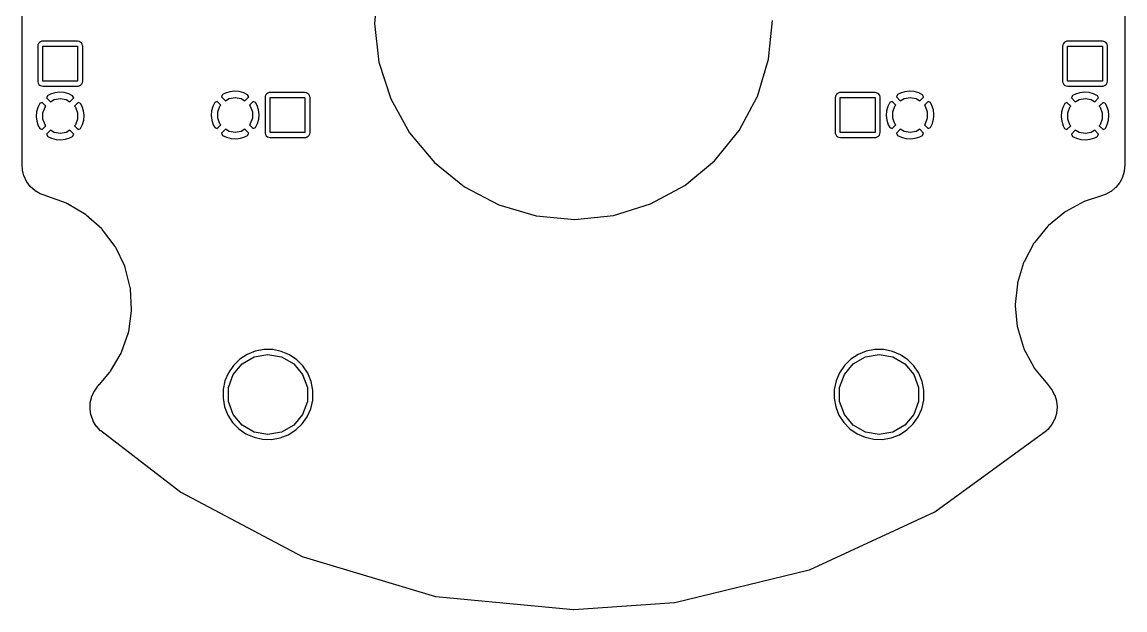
# Model space of a CAD drawing. Extents: x 104.3 to 192.7, y -152.3 to -57.8.
# Drawn here: x 104.3 to 192.7, y -152.3 to -105.1 of the extents above; entities that cross this region are included whole.
import ezdxf

# ---------------------------------------------------------------- set-up
doc = ezdxf.new("R2010")
doc.units = 0
doc.header["$MEASUREMENT"] = 0
doc.layers.add('BLACK', color=7, linetype='CONTINUOUS')

msp = doc.modelspace()

# ---------------------------------------------------------------- linework, layer by layer
at = {"layer": 'Black'}
for p, q in [((192.719, -93.5241), (192.719, -116.572)), ((104.283, -105.228), (104.283, -100.31)), ((132.814, -102.124), (132.553, -105.226)), ((104.283, -107.055), (104.283, -105.228)), ((132.553, -105.226), (132.9, -108.32)), ((164.251, -107.042), (164.451, -104.998)), ((105.555, -106.943), (105.538, -107.064)), ((105.601, -106.84), (105.555, -106.943)), ((105.675, -106.754), (105.601, -106.84)), ((105.769, -106.692), (105.675, -106.754)), ((105.881, -106.657), (105.769, -106.692)), ((105.945, -106.652), (105.881, -106.657)), ((108.731, -106.652), (105.945, -106.652)), ((108.852, -106.669), (108.731, -106.652)), ((108.955, -106.716), (108.852, -106.669)), ((109.041, -106.789), (108.955, -106.716)), ((109.103, -106.883), (109.041, -106.789)), ((109.138, -106.995), (109.103, -106.883)), ((109.143, -107.06), (109.138, -106.995)), ((187.733, -106.943), (187.716, -107.064)), ((187.779, -106.84), (187.733, -106.943)), ((187.853, -106.754), (187.779, -106.84)), ((187.947, -106.692), (187.853, -106.754)), ((188.059, -106.657), (187.947, -106.692)), ((188.123, -106.652), (188.059, -106.657)), ((190.909, -106.652), (188.123, -106.652)), ((191.03, -106.669), (190.909, -106.652)), ((191.133, -106.716), (191.03, -106.669)), ((191.219, -106.789), (191.133, -106.716)), ((191.281, -106.883), (191.219, -106.789)), ((191.316, -106.995), (191.281, -106.883)), ((191.321, -107.06), (191.316, -106.995)), ((104.283, -111.234), (104.283, -107.055)), ((105.538, -107.064), (105.538, -109.85)), ((105.94, -109.855), (105.94, -107.055)), ((105.94, -107.055), (108.74, -107.055)), ((108.74, -107.055), (108.74, -109.855)), ((109.143, -109.846), (109.143, -107.06)), ((164.147, -108.102), (164.251, -107.042)), ((187.716, -107.064), (187.716, -109.85)), ((188.118, -109.855), (188.118, -107.055)), ((188.118, -107.055), (190.918, -107.055)), ((190.918, -107.055), (190.918, -109.855)), ((191.321, -109.846), (191.321, -107.06)), ((132.9, -108.32), (133.841, -111.287)), ((163.247, -111.081), (164.147, -108.102)), ((105.538, -109.85), (105.543, -109.915)), ((105.543, -109.915), (105.578, -110.026)), ((105.578, -110.026), (105.64, -110.121)), ((105.64, -110.121), (105.726, -110.194)), ((105.726, -110.194), (105.829, -110.24)), ((105.829, -110.24), (105.949, -110.257)), ((108.74, -109.855), (105.94, -109.855)), ((105.949, -110.257), (108.735, -110.257)), ((108.735, -110.257), (108.8, -110.252)), ((108.8, -110.252), (108.912, -110.218)), ((108.912, -110.218), (109.006, -110.155)), ((109.006, -110.155), (109.079, -110.07)), ((109.079, -110.07), (109.126, -109.967)), ((109.126, -109.967), (109.143, -109.846)), ((187.716, -109.85), (187.721, -109.915)), ((187.721, -109.915), (187.756, -110.026)), ((187.756, -110.026), (187.818, -110.121)), ((187.818, -110.121), (187.904, -110.194)), ((187.904, -110.194), (188.007, -110.24)), ((188.007, -110.24), (188.127, -110.257)), ((190.918, -109.855), (188.118, -109.855)), ((188.127, -110.257), (190.913, -110.257)), ((190.913, -110.257), (190.978, -110.252)), ((190.978, -110.252), (191.09, -110.218)), ((191.09, -110.218), (191.184, -110.155)), ((191.184, -110.155), (191.257, -110.07)), ((191.257, -110.07), (191.304, -109.967)), ((191.304, -109.967), (191.321, -109.846)), ((104.283, -112.702), (104.283, -111.234)), ((106.34, -111.021), (106.253, -111.208)), ((106.253, -111.208), (106.555, -111.51)), ((106.565, -110.901), (106.34, -111.021)), ((106.555, -111.51), (106.86, -111.334)), ((106.923, -110.783), (106.565, -110.901)), ((106.86, -111.334), (107.34, -111.249)), ((107.297, -110.738), (106.923, -110.783)), ((107.671, -110.766), (107.297, -110.738)), ((107.34, -111.249), (107.821, -111.334)), ((108.033, -110.867), (107.671, -110.766)), ((107.821, -111.334), (108.126, -111.51)), ((108.341, -111.023), (108.033, -110.867)), ((108.126, -111.51), (108.428, -111.208)), ((108.428, -111.208), (108.341, -111.023)), ((120.369, -110.941), (120.282, -111.127)), ((120.282, -111.127), (120.584, -111.43)), ((120.594, -110.821), (120.369, -110.941)), ((120.584, -111.43), (120.889, -111.254)), ((120.952, -110.703), (120.594, -110.821)), ((120.889, -111.254), (121.369, -111.169)), ((121.326, -110.658), (120.952, -110.703)), ((121.7, -110.686), (121.326, -110.658)), ((121.369, -111.169), (121.85, -111.254)), ((122.062, -110.787), (121.7, -110.686)), ((121.85, -111.254), (122.155, -111.43)), ((122.37, -110.942), (122.062, -110.787)), ((122.155, -111.43), (122.457, -111.127)), ((122.457, -111.127), (122.37, -110.942)), ((123.784, -111.063), (123.767, -111.184)), ((123.767, -111.184), (123.767, -113.97)), ((123.83, -110.96), (123.784, -111.063)), ((123.904, -110.874), (123.83, -110.96)), ((123.998, -110.812), (123.904, -110.874)), ((124.11, -110.777), (123.998, -110.812)), ((124.174, -110.772), (124.11, -110.777)), ((124.169, -113.975), (124.169, -111.175)), ((124.169, -111.175), (126.969, -111.175)), ((126.96, -110.772), (124.174, -110.772)), ((127.081, -110.789), (126.96, -110.772)), ((126.969, -111.175), (126.969, -113.975)), ((127.184, -110.836), (127.081, -110.789)), ((127.27, -110.909), (127.184, -110.836)), ((127.332, -111.003), (127.27, -110.909)), ((127.367, -111.115), (127.332, -111.003)), ((127.372, -111.18), (127.367, -111.115)), ((127.372, -113.966), (127.372, -111.18)), ((133.841, -111.287), (135.341, -114.014)), ((161.786, -113.83), (163.229, -111.115)), ((163.229, -111.115), (163.247, -111.081)), ((163.229, -111.115), (163.229, -111.115)), ((169.504, -111.063), (169.487, -111.184)), ((169.487, -111.184), (169.487, -113.97)), ((169.55, -110.96), (169.504, -111.063)), ((169.624, -110.874), (169.55, -110.96)), ((169.718, -110.812), (169.624, -110.874)), ((169.83, -110.777), (169.718, -110.812)), ((169.894, -110.772), (169.83, -110.777)), ((169.889, -113.975), (169.889, -111.175)), ((169.889, -111.175), (172.689, -111.175)), ((172.68, -110.772), (169.894, -110.772)), ((172.801, -110.789), (172.68, -110.772)), ((172.689, -111.175), (172.689, -113.975)), ((172.904, -110.836), (172.801, -110.789)), ((172.99, -110.909), (172.904, -110.836)), ((173.052, -111.003), (172.99, -110.909)), ((173.087, -111.115), (173.052, -111.003)), ((173.091, -111.164), (173.087, -111.115)), ((173.092, -111.18), (173.091, -111.164)), ((173.092, -112.621), (173.092, -111.18)), ((174.489, -110.941), (174.402, -111.127)), ((174.402, -111.127), (174.704, -111.43)), ((174.714, -110.821), (174.489, -110.941)), ((174.704, -111.43), (175.009, -111.254)), ((175.072, -110.703), (174.714, -110.821)), ((175.009, -111.254), (175.489, -111.169)), ((175.446, -110.658), (175.072, -110.703)), ((175.82, -110.686), (175.446, -110.658)), ((175.489, -111.169), (175.97, -111.254)), ((176.182, -110.787), (175.82, -110.686)), ((175.97, -111.254), (176.275, -111.43)), ((176.49, -110.942), (176.182, -110.787)), ((176.275, -111.43), (176.56, -111.145)), ((176.577, -111.127), (176.49, -110.942)), ((176.56, -111.145), (176.577, -111.127)), ((176.56, -111.145), (176.56, -111.145)), ((188.518, -111.021), (188.431, -111.208)), ((188.431, -111.208), (188.733, -111.51)), ((188.743, -110.901), (188.518, -111.021)), ((188.733, -111.51), (189.038, -111.334)), ((189.101, -110.783), (188.743, -110.901)), ((189.038, -111.334), (189.518, -111.249)), ((189.475, -110.738), (189.101, -110.783)), ((189.849, -110.766), (189.475, -110.738)), ((189.518, -111.249), (189.999, -111.334)), ((190.211, -110.867), (189.849, -110.766)), ((189.999, -111.334), (190.304, -111.51)), ((190.519, -111.023), (190.211, -110.867)), ((190.304, -111.51), (190.606, -111.208)), ((190.606, -111.208), (190.519, -111.023)), ((105.553, -111.962), (105.452, -112.324)), ((105.708, -111.654), (105.553, -111.962)), ((105.893, -111.567), (105.708, -111.654)), ((106.194, -111.868), (105.893, -111.567)), ((105.956, -112.411), (106.123, -111.952)), ((106.123, -111.952), (106.194, -111.868)), ((108.787, -111.567), (108.487, -111.868)), ((108.487, -111.868), (108.557, -111.952)), ((108.557, -111.952), (108.724, -112.411)), ((108.974, -111.655), (108.787, -111.567)), ((109.094, -111.879), (108.974, -111.655)), ((109.212, -112.238), (109.094, -111.879)), ((109.257, -112.611), (109.212, -112.238)), ((119.481, -112.244), (119.453, -112.618)), ((119.582, -111.882), (119.481, -112.244)), ((119.737, -111.574), (119.582, -111.882)), ((119.922, -111.487), (119.737, -111.574)), ((120.223, -111.788), (119.922, -111.487)), ((119.985, -112.331), (120.152, -111.872)), ((120.152, -111.872), (120.223, -111.788)), ((122.816, -111.487), (122.516, -111.788)), ((122.516, -111.788), (122.586, -111.872)), ((122.586, -111.872), (122.753, -112.331)), ((123.003, -111.575), (122.816, -111.487)), ((123.123, -111.799), (123.003, -111.575)), ((123.241, -112.158), (123.123, -111.799)), ((123.286, -112.531), (123.241, -112.158)), ((173.601, -112.244), (173.573, -112.618)), ((173.702, -111.882), (173.601, -112.244)), ((173.857, -111.574), (173.702, -111.882)), ((174.042, -111.487), (173.857, -111.574)), ((174.343, -111.788), (174.042, -111.487)), ((174.105, -112.331), (174.272, -111.872)), ((174.272, -111.872), (174.343, -111.788)), ((176.936, -111.487), (176.636, -111.788)), ((176.636, -111.788), (176.706, -111.872)), ((176.706, -111.872), (176.873, -112.331)), ((177.123, -111.575), (176.936, -111.487)), ((177.243, -111.799), (177.123, -111.575)), ((177.361, -112.158), (177.243, -111.799)), ((177.406, -112.531), (177.361, -112.158)), ((187.731, -111.962), (187.63, -112.324)), ((187.886, -111.654), (187.731, -111.962)), ((188.071, -111.567), (187.886, -111.654)), ((188.372, -111.868), (188.071, -111.567)), ((188.134, -112.411), (188.301, -111.952)), ((188.301, -111.952), (188.372, -111.868)), ((190.965, -111.567), (190.665, -111.868)), ((190.665, -111.868), (190.735, -111.952)), ((190.735, -111.952), (190.902, -112.411)), ((191.152, -111.655), (190.965, -111.567)), ((191.272, -111.879), (191.152, -111.655)), ((191.39, -112.238), (191.272, -111.879)), ((191.435, -112.611), (191.39, -112.238)), ((104.283, -114.075), (104.283, -112.702)), ((104.283, -112.702), (104.283, -112.702)), ((105.452, -112.324), (105.424, -112.699)), ((105.424, -112.699), (105.469, -113.072)), ((105.469, -113.072), (105.587, -113.43)), ((105.956, -112.899), (105.956, -112.411)), ((106.123, -113.357), (105.956, -112.899)), ((108.724, -112.899), (108.557, -113.357)), ((108.724, -112.411), (108.724, -112.899)), ((109.128, -113.348), (109.229, -112.986)), ((109.229, -112.986), (109.257, -112.612)), ((109.257, -112.612), (109.257, -112.611)), ((109.257, -112.612), (109.257, -112.612)), ((109.257, -112.612), (109.257, -112.612)), ((119.453, -112.618), (119.498, -112.992)), ((119.498, -112.992), (119.616, -113.35)), ((119.985, -112.819), (119.985, -112.331)), ((120.152, -113.277), (119.985, -112.819)), ((122.753, -112.819), (122.586, -113.277)), ((122.753, -112.331), (122.753, -112.819)), ((123.157, -113.268), (123.258, -112.905)), ((123.258, -112.905), (123.286, -112.531)), ((173.092, -113.966), (173.092, -112.621)), ((173.573, -112.618), (173.618, -112.992)), ((173.618, -112.992), (173.736, -113.35)), ((174.105, -112.819), (174.105, -112.331)), ((174.272, -113.277), (174.105, -112.819)), ((176.873, -112.819), (176.706, -113.277)), ((176.873, -112.331), (176.873, -112.819)), ((177.277, -113.268), (177.378, -112.905)), ((177.378, -112.905), (177.394, -112.692)), ((177.394, -112.692), (177.406, -112.531)), ((187.63, -112.324), (187.602, -112.699)), ((187.602, -112.699), (187.647, -113.072)), ((187.647, -113.072), (187.765, -113.43)), ((188.134, -112.899), (188.134, -112.411)), ((188.301, -113.357), (188.134, -112.899)), ((190.902, -112.899), (190.735, -113.357)), ((190.902, -112.411), (190.902, -112.899)), ((191.306, -113.348), (191.407, -112.986)), ((191.407, -112.986), (191.435, -112.611)), ((104.283, -116.578), (104.283, -114.075)), ((105.587, -113.43), (105.707, -113.655)), ((105.707, -113.655), (105.893, -113.743)), ((105.893, -113.743), (106.194, -113.442)), ((106.194, -113.442), (106.123, -113.357)), ((106.555, -113.799), (106.253, -114.102)), ((106.86, -113.975), (106.555, -113.799)), ((107.34, -114.06), (106.86, -113.975)), ((107.821, -113.975), (107.34, -114.06)), ((108.126, -113.799), (107.821, -113.975)), ((108.411, -114.085), (108.126, -113.799)), ((108.557, -113.357), (108.487, -113.442)), ((108.487, -113.442), (108.787, -113.743)), ((108.787, -113.743), (108.973, -113.655)), ((108.973, -113.655), (109.128, -113.348)), ((119.616, -113.35), (119.736, -113.575)), ((119.736, -113.575), (119.922, -113.662)), ((119.922, -113.662), (120.223, -113.362)), ((120.223, -113.362), (120.152, -113.277)), ((120.584, -113.719), (120.282, -114.022)), ((120.282, -114.022), (120.369, -114.207)), ((120.889, -113.895), (120.584, -113.719)), ((121.369, -113.98), (120.889, -113.895)), ((121.85, -113.895), (121.369, -113.98)), ((122.155, -113.719), (121.85, -113.895)), ((122.457, -114.022), (122.155, -113.719)), ((122.369, -114.208), (122.457, -114.022)), ((122.586, -113.277), (122.516, -113.362)), ((122.516, -113.362), (122.816, -113.662)), ((122.816, -113.662), (123.002, -113.575)), ((123.002, -113.575), (123.157, -113.268)), ((123.767, -113.97), (123.772, -114.034)), ((123.772, -114.034), (123.807, -114.146)), ((126.969, -113.975), (124.169, -113.975)), ((127.355, -114.086), (127.372, -113.966)), ((135.341, -114.014), (137.342, -116.399)), ((159.818, -116.242), (161.786, -113.83)), ((169.487, -113.97), (169.492, -114.034)), ((169.492, -114.034), (169.527, -114.146)), ((172.689, -113.975), (169.889, -113.975)), ((173.075, -114.086), (173.09, -113.977)), ((173.09, -113.977), (173.092, -113.966)), ((173.09, -113.977), (173.09, -113.977)), ((173.736, -113.35), (173.856, -113.575)), ((173.856, -113.575), (174.042, -113.662)), ((174.042, -113.662), (174.343, -113.362)), ((174.343, -113.362), (174.272, -113.277)), ((174.704, -113.719), (174.402, -114.022)), ((174.402, -114.022), (174.489, -114.207)), ((175.009, -113.895), (174.704, -113.719)), ((175.489, -113.98), (175.009, -113.895)), ((175.97, -113.895), (175.489, -113.98)), ((176.275, -113.719), (175.97, -113.895)), ((176.577, -114.022), (176.275, -113.719)), ((176.489, -114.208), (176.577, -114.022)), ((176.706, -113.277), (176.636, -113.362)), ((176.636, -113.362), (176.936, -113.662)), ((176.936, -113.662), (177.122, -113.575)), ((177.122, -113.575), (177.277, -113.268)), ((187.765, -113.43), (187.885, -113.655)), ((187.885, -113.655), (188.071, -113.743)), ((188.071, -113.743), (188.372, -113.442)), ((188.372, -113.442), (188.301, -113.357)), ((188.733, -113.799), (188.431, -114.102)), ((189.038, -113.975), (188.733, -113.799)), ((189.518, -114.06), (189.038, -113.975)), ((189.999, -113.975), (189.518, -114.06)), ((190.304, -113.799), (189.999, -113.975)), ((190.606, -114.102), (190.304, -113.799)), ((190.735, -113.357), (190.665, -113.442)), ((190.665, -113.442), (190.965, -113.743)), ((190.965, -113.743), (191.151, -113.655)), ((191.151, -113.655), (191.306, -113.348)), ((106.253, -114.102), (106.34, -114.287)), ((106.34, -114.287), (106.647, -114.442)), ((106.647, -114.442), (107.009, -114.543)), ((107.009, -114.543), (107.384, -114.572)), ((107.384, -114.572), (107.757, -114.526)), ((107.757, -114.526), (108.116, -114.408)), ((108.116, -114.408), (108.34, -114.288)), ((108.34, -114.288), (108.428, -114.102)), ((108.428, -114.102), (108.411, -114.085)), ((108.411, -114.085), (108.411, -114.085)), ((120.369, -114.207), (120.676, -114.362)), ((120.676, -114.362), (121.038, -114.463)), ((121.038, -114.463), (121.413, -114.491)), ((121.413, -114.491), (121.786, -114.446)), ((121.786, -114.446), (122.145, -114.328)), ((122.145, -114.328), (122.369, -114.208)), ((123.807, -114.146), (123.869, -114.24)), ((123.869, -114.24), (123.955, -114.314)), ((123.955, -114.314), (124.058, -114.36)), ((124.058, -114.36), (124.178, -114.377)), ((124.178, -114.377), (126.964, -114.377)), ((126.964, -114.377), (127.029, -114.372)), ((127.029, -114.372), (127.141, -114.337)), ((127.141, -114.337), (127.235, -114.275)), ((127.235, -114.275), (127.308, -114.189)), ((127.308, -114.189), (127.355, -114.086)), ((169.527, -114.146), (169.589, -114.24)), ((169.589, -114.24), (169.675, -114.314)), ((169.675, -114.314), (169.778, -114.36)), ((169.778, -114.36), (169.898, -114.377)), ((169.898, -114.377), (172.684, -114.377)), ((172.684, -114.377), (172.749, -114.372)), ((172.749, -114.372), (172.861, -114.337)), ((172.861, -114.337), (172.955, -114.275)), ((172.955, -114.275), (173.028, -114.189)), ((173.028, -114.189), (173.075, -114.086)), ((174.489, -114.207), (174.796, -114.362)), ((174.796, -114.362), (175.158, -114.463)), ((175.158, -114.463), (175.533, -114.491)), ((175.533, -114.491), (175.906, -114.446)), ((175.906, -114.446), (176.265, -114.328)), ((176.265, -114.328), (176.489, -114.208)), ((188.431, -114.102), (188.518, -114.287)), ((188.518, -114.287), (188.825, -114.442)), ((188.825, -114.442), (189.187, -114.543)), ((189.187, -114.543), (189.562, -114.572)), ((189.562, -114.572), (189.935, -114.526)), ((189.935, -114.526), (190.294, -114.408)), ((190.294, -114.408), (190.518, -114.288)), ((190.518, -114.288), (190.606, -114.102)), ((104.284, -116.583), (104.283, -116.578)), ((104.283, -116.588), (104.284, -116.583)), ((104.313, -116.975), (104.283, -116.588)), ((137.342, -116.399), (139.768, -118.349)), ((157.42, -118.226), (159.818, -116.242)), ((192.719, -116.585), (192.67, -117.083)), ((192.719, -116.572), (192.718, -116.579)), ((192.718, -116.579), (192.719, -116.585)), ((104.316, -116.986), (104.313, -116.975)), ((104.317, -116.997), (104.316, -116.986)), ((104.436, -117.461), (104.317, -116.997)), ((104.441, -117.472), (104.436, -117.461)), ((104.444, -117.484), (104.441, -117.472)), ((104.648, -117.91), (104.444, -117.484)), ((192.519, -117.582), (192.297, -118)), ((192.523, -117.571), (192.519, -117.582)), ((192.529, -117.56), (192.523, -117.571)), ((192.665, -117.107), (192.529, -117.56)), ((192.667, -117.095), (192.665, -117.107)), ((192.67, -117.083), (192.667, -117.095)), ((104.656, -117.92), (104.648, -117.91)), ((104.661, -117.931), (104.656, -117.92)), ((104.944, -118.309), (104.661, -117.931)), ((104.953, -118.318), (104.944, -118.309)), ((104.961, -118.327), (104.953, -118.318)), ((105.312, -118.643), (104.961, -118.327)), ((139.768, -118.349), (142.526, -119.792)), ((154.682, -119.707), (157.42, -118.226)), ((191.968, -118.404), (191.604, -118.705)), ((191.976, -118.394), (191.968, -118.404)), ((191.985, -118.386), (191.976, -118.394)), ((192.284, -118.02), (191.985, -118.386)), ((192.29, -118.009), (192.284, -118.02)), ((192.297, -118), (192.29, -118.009)), ((105.323, -118.65), (105.312, -118.643)), ((105.332, -118.658), (105.323, -118.65)), ((105.738, -118.9), (105.332, -118.658)), ((105.749, -118.904), (105.738, -118.9)), ((105.76, -118.91), (105.749, -118.904)), ((106.259, -119.088), (105.76, -118.91)), ((107.839, -119.65), (106.259, -119.088)), ((190.752, -119.085), (189.52, -119.493)), ((191.142, -118.955), (190.752, -119.085)), ((190.752, -119.085), (190.752, -119.085)), ((190.752, -119.085), (190.752, -119.085)), ((191.152, -118.95), (191.142, -118.955)), ((191.162, -118.946), (191.152, -118.95)), ((191.583, -118.719), (191.162, -118.946)), ((191.593, -118.711), (191.583, -118.719)), ((191.604, -118.705), (191.593, -118.711)), ((107.84, -119.651), (107.839, -119.65)), ((107.881, -119.671), (107.84, -119.651)), ((107.882, -119.671), (107.881, -119.671)), ((107.883, -119.671), (107.882, -119.671)), ((107.925, -119.691), (107.883, -119.671)), ((109.361, -120.547), (107.925, -119.691)), ((142.526, -119.792), (145.512, -120.67)), ((151.708, -120.627), (154.682, -119.707)), ((189.442, -119.526), (187.97, -120.319)), ((189.443, -119.526), (189.442, -119.526)), ((189.479, -119.511), (189.443, -119.526)), ((189.481, -119.51), (189.479, -119.511)), ((189.483, -119.509), (189.481, -119.51)), ((189.52, -119.493), (189.483, -119.509)), ((109.362, -120.547), (109.361, -120.547)), ((109.398, -120.575), (109.362, -120.547)), ((109.399, -120.575), (109.398, -120.575)), ((109.4, -120.576), (109.399, -120.575)), ((109.437, -120.603), (109.4, -120.576)), ((110.679, -121.721), (109.437, -120.603)), ((145.512, -120.67), (148.612, -120.953)), ((148.612, -120.953), (151.708, -120.627)), ((187.891, -120.371), (186.601, -121.434)), ((187.892, -120.37), (187.891, -120.371)), ((187.93, -120.345), (187.892, -120.37)), ((187.931, -120.345), (187.93, -120.345)), ((187.97, -120.319), (187.931, -120.344)), ((187.931, -120.344), (187.931, -120.345)), ((110.68, -121.722), (110.679, -121.721)), ((110.71, -121.756), (110.68, -121.722)), ((110.711, -121.757), (110.71, -121.756)), ((110.712, -121.757), (110.711, -121.757)), ((110.743, -121.791), (110.712, -121.757)), ((111.744, -123.13), (110.743, -121.791)), ((186.534, -121.501), (185.475, -122.794)), ((186.567, -121.468), (186.534, -121.5)), ((186.534, -121.5), (186.534, -121.501)), ((186.568, -121.467), (186.567, -121.467)), ((186.567, -121.467), (186.567, -121.468)), ((186.601, -121.434), (186.568, -121.467)), ((185.422, -122.872), (184.634, -124.347)), ((185.448, -122.834), (185.422, -122.871)), ((185.422, -122.871), (185.422, -122.872)), ((185.449, -122.832), (185.448, -122.833)), ((185.448, -122.833), (185.448, -122.834)), ((185.475, -122.794), (185.449, -122.832)), ((111.745, -123.131), (111.744, -123.13)), ((111.768, -123.17), (111.745, -123.131)), ((111.769, -123.171), (111.768, -123.17)), ((111.793, -123.211), (111.769, -123.171)), ((111.769, -123.171), (111.769, -123.171)), ((112.516, -124.718), (111.793, -123.211)), ((184.597, -124.434), (184.111, -126.033)), ((184.598, -124.433), (184.597, -124.434)), ((184.616, -124.391), (184.598, -124.433)), ((184.634, -124.347), (184.616, -124.389)), ((184.616, -124.389), (184.616, -124.39)), ((184.616, -124.39), (184.616, -124.391)), ((112.516, -124.719), (112.516, -124.718)), ((112.531, -124.762), (112.516, -124.719)), ((112.531, -124.763), (112.531, -124.762)), ((112.532, -124.764), (112.531, -124.763)), ((112.547, -124.807), (112.532, -124.764)), ((112.964, -126.426), (112.547, -124.807)), ((112.964, -126.427), (112.964, -126.426)), ((112.97, -126.473), (112.964, -126.427)), ((184.092, -126.126), (183.926, -127.789)), ((184.102, -126.08), (184.092, -126.125)), ((184.092, -126.125), (184.092, -126.126)), ((184.111, -126.033), (184.102, -126.079)), ((184.102, -126.079), (184.102, -126.079)), ((184.102, -126.079), (184.102, -126.08)), ((112.97, -126.474), (112.97, -126.473)), ((112.97, -126.473), (112.97, -126.473)), ((112.977, -126.52), (112.97, -126.474)), ((113.071, -128.189), (112.977, -126.52)), ((113.069, -128.236), (113.071, -128.19)), ((113.071, -128.19), (113.071, -128.189)), ((183.926, -127.835), (183.925, -127.836)), ((183.925, -127.836), (183.926, -127.837)), ((183.926, -127.837), (183.925, -127.883)), ((183.925, -127.883), (183.925, -127.884)), ((183.925, -127.884), (184.085, -129.548)), ((183.926, -127.789), (183.926, -127.835)), ((112.834, -129.939), (113.067, -128.283)), ((113.067, -128.283), (113.069, -128.237)), ((113.069, -128.237), (113.069, -128.236)), ((113.069, -128.236), (113.069, -128.236)), ((112.812, -130.031), (112.823, -129.986)), ((112.823, -129.984), (112.834, -129.94)), ((112.823, -129.985), (112.823, -129.984)), ((112.823, -129.986), (112.823, -129.985)), ((112.834, -129.94), (112.834, -129.939)), ((184.085, -129.548), (184.094, -129.593)), ((184.094, -129.593), (184.094, -129.594)), ((184.094, -129.594), (184.094, -129.595)), ((184.094, -129.595), (184.102, -129.64)), ((184.102, -129.64), (184.103, -129.641)), ((184.103, -129.641), (184.583, -131.242)), ((112.262, -131.609), (112.812, -130.031)), ((111.377, -133.137), (112.222, -131.695)), ((112.222, -131.695), (112.242, -131.653)), ((112.242, -131.652), (112.262, -131.61)), ((112.242, -131.653), (112.242, -131.652)), ((112.242, -131.652), (112.242, -131.652)), ((112.262, -131.61), (112.262, -131.609)), ((122.98, -131.533), (122.325, -131.798)), ((123.673, -131.401), (122.98, -131.533)), ((124.379, -131.406), (123.673, -131.401)), ((125.071, -131.548), (124.379, -131.406)), ((125.722, -131.822), (125.071, -131.548)), ((171.98, -131.533), (171.325, -131.798)), ((172.673, -131.401), (171.98, -131.533)), ((173.379, -131.406), (172.673, -131.401)), ((174.071, -131.548), (173.379, -131.406)), ((174.722, -131.822), (174.071, -131.548)), ((184.583, -131.242), (184.6, -131.285)), ((184.6, -131.285), (184.6, -131.286)), ((184.6, -131.286), (184.601, -131.286)), ((184.601, -131.286), (184.618, -131.329)), ((184.618, -131.329), (184.618, -131.33)), ((184.618, -131.33), (185.4, -132.807)), ((121.219, -133.397), (121.936, -132.543)), ((121.734, -132.184), (121.23, -132.678)), ((122.325, -131.798), (121.734, -132.184)), ((121.936, -132.543), (122.902, -131.985)), ((122.902, -131.985), (124.001, -131.791)), ((124.001, -131.791), (125.1, -131.985)), ((125.1, -131.985), (126.066, -132.543)), ((126.307, -132.216), (125.722, -131.822)), ((126.066, -132.543), (126.783, -133.397)), ((126.804, -132.717), (126.307, -132.216)), ((170.219, -133.397), (170.936, -132.543)), ((170.734, -132.184), (170.23, -132.678)), ((171.325, -131.798), (170.734, -132.184)), ((170.936, -132.543), (171.902, -131.985)), ((171.902, -131.985), (173.001, -131.791)), ((173.001, -131.791), (174.1, -131.985)), ((174.1, -131.985), (175.066, -132.543)), ((175.307, -132.216), (174.722, -131.822)), ((175.066, -132.543), (175.783, -133.397)), ((175.804, -132.717), (175.307, -132.216)), ((110.487, -134.196), (111.327, -133.206)), ((111.327, -133.206), (111.35, -133.173)), ((111.35, -133.173), (111.352, -133.172)), ((111.352, -133.172), (111.353, -133.17)), ((111.353, -133.17), (111.376, -133.138)), ((111.376, -133.138), (111.377, -133.137)), ((120.831, -133.261), (120.553, -133.91)), ((121.23, -132.678), (120.831, -133.261)), ((120.838, -134.446), (121.219, -133.397)), ((126.783, -133.397), (127.165, -134.446)), ((127.195, -133.305), (126.804, -132.717)), ((127.464, -133.958), (127.195, -133.305)), ((169.831, -133.261), (169.553, -133.91)), ((170.23, -132.678), (169.831, -133.261)), ((169.838, -134.446), (170.219, -133.397)), ((175.783, -133.397), (176.165, -134.446)), ((176.195, -133.305), (175.804, -132.717)), ((176.464, -133.958), (176.195, -133.305)), ((185.4, -132.807), (185.425, -132.846)), ((185.425, -132.846), (185.426, -132.846)), ((185.426, -132.846), (185.426, -132.847)), ((185.426, -132.847), (185.451, -132.886)), ((185.451, -132.886), (185.452, -132.886)), ((185.452, -132.886), (186.51, -134.189)), ((110.079, -134.728), (110.366, -134.328)), ((110.366, -134.328), (110.371, -134.322)), ((110.371, -134.322), (110.376, -134.315)), ((110.376, -134.315), (110.468, -134.216)), ((110.468, -134.216), (110.47, -134.214)), ((110.47, -134.214), (110.478, -134.207)), ((110.478, -134.207), (110.484, -134.198)), ((110.484, -134.198), (110.486, -134.197)), ((110.486, -134.197), (110.487, -134.196)), ((120.553, -133.91), (120.406, -134.6)), ((127.601, -134.65), (127.464, -133.958)), ((169.553, -133.91), (169.406, -134.6)), ((176.601, -134.65), (176.464, -133.958)), ((186.51, -134.189), (186.51, -134.189)), ((186.51, -134.189), (186.51, -134.189)), ((186.51, -134.189), (186.51, -134.189)), ((186.51, -134.189), (186.51, -134.189)), ((186.51, -134.189), (186.843, -134.599)), ((109.754, -135.662), (109.842, -135.288)), ((109.842, -135.288), (109.862, -135.202)), ((109.862, -135.202), (109.867, -135.191)), ((109.867, -135.191), (109.87, -135.179)), ((109.87, -135.179), (110.066, -134.749)), ((110.066, -134.749), (110.073, -134.739)), ((110.073, -134.739), (110.079, -134.728)), ((120.406, -134.6), (120.396, -135.306)), ((120.396, -135.306), (120.524, -136.001)), ((120.838, -135.561), (120.838, -134.446)), ((127.165, -134.446), (127.165, -135.561)), ((127.592, -135.315), (127.601, -134.65)), ((169.406, -134.6), (169.396, -135.306)), ((169.396, -135.306), (169.524, -136.001)), ((169.838, -135.561), (169.838, -134.446)), ((176.165, -134.446), (176.165, -135.561)), ((176.59, -135.458), (176.601, -134.65)), ((186.843, -134.599), (186.849, -134.61)), ((186.849, -134.61), (186.857, -134.62)), ((186.857, -134.62), (187.078, -135.037)), ((187.078, -135.037), (187.082, -135.049)), ((187.082, -135.049), (187.087, -135.06)), ((187.087, -135.06), (187.223, -135.513)), ((109.733, -136.159), (109.751, -135.687)), ((109.735, -136.171), (109.733, -136.159)), ((109.735, -136.183), (109.735, -136.171)), ((109.81, -136.65), (109.735, -136.183)), ((109.751, -135.687), (109.753, -135.675)), ((109.753, -135.675), (109.754, -135.662)), ((120.524, -136.001), (120.784, -136.657)), ((121.219, -136.61), (120.838, -135.561)), ((127.165, -135.561), (126.783, -136.61)), ((127.146, -136.79), (127.434, -136.145)), ((127.434, -136.145), (127.59, -135.458)), ((127.59, -135.458), (127.592, -135.315)), ((169.524, -136.001), (169.784, -136.657)), ((170.219, -136.61), (169.838, -135.561)), ((176.165, -135.561), (175.783, -136.61)), ((176.146, -136.79), (176.434, -136.145)), ((176.434, -136.145), (176.59, -135.458)), ((187.223, -135.513), (187.224, -135.525)), ((187.224, -135.525), (187.228, -135.537)), ((187.273, -136.032), (187.226, -136.502)), ((187.228, -135.537), (187.273, -136.007)), ((187.273, -136.007), (187.272, -136.02)), ((187.272, -136.02), (187.273, -136.032)), ((109.814, -136.662), (109.81, -136.65)), ((109.816, -136.674), (109.814, -136.662)), ((109.98, -137.117), (109.816, -136.674)), ((120.784, -136.657), (121.166, -137.251)), ((121.936, -137.464), (121.219, -136.61)), ((126.783, -136.61), (126.066, -137.464)), ((126.739, -137.367), (127.146, -136.79)), ((169.784, -136.657), (170.166, -137.251)), ((170.936, -137.464), (170.219, -136.61)), ((175.783, -136.61), (175.066, -137.464)), ((175.739, -137.367), (176.146, -136.79)), ((187.074, -137.001), (186.852, -137.418)), ((187.078, -136.989), (187.074, -137.001)), ((187.084, -136.978), (187.078, -136.989)), ((187.221, -136.526), (187.084, -136.978)), ((187.222, -136.514), (187.221, -136.526)), ((187.226, -136.502), (187.222, -136.514)), ((109.986, -137.127), (109.98, -137.117)), ((109.991, -137.139), (109.986, -137.127)), ((110.238, -137.542), (109.991, -137.139)), ((110.246, -137.551), (110.238, -137.542)), ((110.253, -137.561), (110.246, -137.551)), ((110.578, -137.914), (110.253, -137.561)), ((110.587, -137.921), (110.578, -137.914)), ((110.594, -137.929), (110.587, -137.921)), ((117.019, -142.872), (110.594, -137.929)), ((121.166, -137.251), (121.657, -137.758)), ((121.657, -137.758), (122.236, -138.161)), ((122.902, -138.022), (121.936, -137.464)), ((126.066, -137.464), (125.1, -138.022)), ((125.632, -138.232), (126.228, -137.854)), ((126.228, -137.854), (126.739, -137.367)), ((170.166, -137.251), (170.657, -137.758)), ((170.657, -137.758), (171.236, -138.161)), ((171.902, -138.022), (170.936, -137.464)), ((175.066, -137.464), (174.1, -138.022)), ((174.632, -138.232), (175.228, -137.854)), ((175.228, -137.854), (175.739, -137.367)), ((186.426, -137.913), (177.468, -144.441)), ((186.432, -137.907), (186.426, -137.913)), ((186.439, -137.903), (186.432, -137.907)), ((186.515, -137.831), (186.439, -137.903)), ((186.52, -137.824), (186.515, -137.831)), ((186.526, -137.819), (186.52, -137.824)), ((186.838, -137.438), (186.526, -137.819)), ((186.844, -137.428), (186.838, -137.438)), ((186.852, -137.418), (186.844, -137.428)), ((122.236, -138.161), (122.883, -138.444)), ((122.883, -138.444), (123.573, -138.596)), ((124.001, -138.216), (122.902, -138.022)), ((123.573, -138.596), (124.279, -138.61)), ((125.1, -138.022), (124.001, -138.216)), ((124.279, -138.61), (124.974, -138.488)), ((124.974, -138.488), (125.632, -138.232)), ((171.236, -138.161), (171.883, -138.444)), ((171.883, -138.444), (172.573, -138.596)), ((173.001, -138.216), (171.902, -138.022)), ((172.573, -138.596), (173.279, -138.61)), ((174.1, -138.022), (173.001, -138.216)), ((173.279, -138.61), (173.974, -138.488)), ((173.974, -138.488), (174.632, -138.232)), ((117.029, -142.877), (117.019, -142.872)), ((117.037, -142.883), (117.029, -142.877)), ((126.826, -148.059), (117.037, -142.883)), ((177.447, -144.454), (167.409, -149.109)), ((177.457, -144.447), (177.447, -144.454)), ((177.468, -144.441), (177.457, -144.447)), ((126.838, -148.062), (126.826, -148.059)), ((126.849, -148.068), (126.838, -148.062)), ((137.449, -151.241), (126.849, -148.068)), ((167.385, -149.117), (156.627, -151.736)), ((167.397, -149.112), (167.385, -149.117)), ((167.409, -149.109), (167.397, -149.112)), ((137.461, -151.243), (137.449, -151.241)), ((137.473, -151.246), (137.461, -151.243)), ((148.497, -152.301), (137.473, -151.246)), ((156.606, -151.74), (148.517, -152.301)), ((156.616, -151.737), (156.606, -151.74)), ((156.627, -151.736), (156.616, -151.737)), ((148.507, -152.3), (148.497, -152.301)), ((148.517, -152.301), (148.507, -152.3))]:
    msp.add_line(p, q, dxfattribs=at)

doc.saveas('drawing.dxf')
